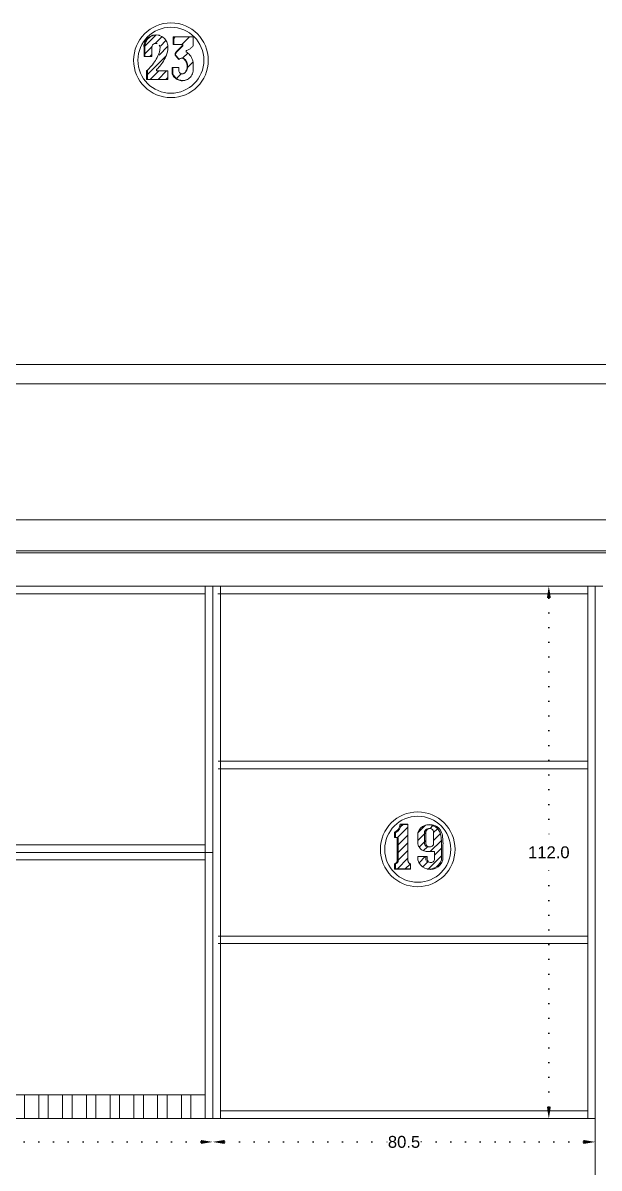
# Model space of a CAD drawing. Header units: inches. Extents: x 104 to 9740, y 936 to 6735.
# Drawn here: x 5959.6 to 6080.9, y 2424.5 to 2665.4 of the extents above; entities that cross this region are included whole.
import ezdxf

# ---------------------------------------------------------------- set-up
doc = ezdxf.new("R2010")
doc.units = ezdxf.units.IN
doc.header["$MEASUREMENT"] = 0
doc.linetypes.add('ACAD_ISO07W100', pattern=[3, 0, -3])
doc.styles.get("Standard").update_dxf_attribs({"font": 'arial.ttf'})
doc.dimstyles.new('Copy of Standard', dxfattribs={"dimtxt": 2.5, "dimasz": 2.5, "dimexe": 0.18, "dimexo": 0.0625, "dimgap": 0.09, "dimtad": 0, "dimtih": 1, "dimtoh": 1, "dimdec": 1, "dimzin": 0, "dimdsep": 46, "dimtxsty": 'Standard', "dimcen": 0.09, "dimse1": 1, "dimse2": 1, "dimadec": 0, "dimazin": 0, "dimtfac": 1, "dimtdec": 1, "dimtix": 1, "dimtofl": 0, "dimtmove": 0, "dimatfit": 3, "dimfxl": 1, "dimtolj": 1, "dimtzin": 0, "dimarcsym": 0})
pattern_1 = [(45, (5347.71, 3062.9283), (-0.8148213, 0.8148213), [])]

# ---------------------------------------------------------------- blocks, each defined once
blk = doc.blocks.new('*D511')
at = {"color": 0, "linetype": 'ACAD_ISO07W100', "lineweight": -2, "transparency": 16777216}
for p, q in [((6070.3, 2544.4), (6070.3, 2492.27)), ((6070.3, 2437.4), (6070.3, 2489.53))]:
    blk.add_line(p, q, dxfattribs=at)
at = {"color": 0, "transparency": 16777216}
for points in [[(6069.89, 2544.4), (6070.72, 2544.4), (6070.3, 2546.9)], [(6069.89, 2437.4), (6070.72, 2437.4), (6070.3, 2434.9)]]:
    blk.add_solid(points, dxfattribs=at)
at = {"layer": 'Defpoints', "color": 0, "transparency": 16777216}
for p in [(6039.58, 2546.9), (6070.3, 2546.9), (6039.58, 2434.9)]:
    blk.add_point(p, dxfattribs=at)
at = {"color": 0, "lineweight": 20, "transparency": 16777216, "insert": (6070.3, 2490.9), "char_height": 2.5, "attachment_point": 5}
blk.add_mtext('\\A1;112.0', dxfattribs=at)
blk = doc.blocks.new('*D569')
at = {"color": 0, "linetype": 'ACAD_ISO07W100', "lineweight": -2, "transparency": 16777216}
for p, q in [((5902.08, 2429.99), (5945.39, 2429.99)), ((5997.08, 2429.99), (5953.77, 2429.99))]:
    blk.add_line(p, q, dxfattribs=at)
at = {"color": 0, "transparency": 16777216}
for points in [[(5902.08, 2430.4), (5902.08, 2429.57), (5899.58, 2429.99)], [(5997.08, 2430.4), (5997.08, 2429.57), (5999.58, 2429.99)]]:
    blk.add_solid(points, dxfattribs=at)
at = {"layer": 'Defpoints', "color": 0, "transparency": 16777216}
for p in [(5899.58, 2434.9), (5999.58, 2434.9), (5999.58, 2429.99)]:
    blk.add_point(p, dxfattribs=at)
at = {"color": 0, "lineweight": 20, "transparency": 16777216, "insert": (5949.58, 2429.99), "char_height": 2.5, "attachment_point": 5}
blk.add_mtext('\\A1;100.0', dxfattribs=at)
blk = doc.blocks.new('*D570')
at = {"color": 0, "linetype": 'ACAD_ISO07W100', "lineweight": -2, "transparency": 16777216}
for p, q in [((6002.08, 2429.99), (6036.48, 2429.99)), ((6077.58, 2429.99), (6043.18, 2429.99))]:
    blk.add_line(p, q, dxfattribs=at)
at = {"color": 0, "transparency": 16777216}
for points in [[(6002.08, 2430.4), (6002.08, 2429.57), (5999.58, 2429.99)], [(6077.58, 2430.4), (6077.58, 2429.57), (6080.08, 2429.99)]]:
    blk.add_solid(points, dxfattribs=at)
at = {"layer": 'Defpoints', "color": 0, "transparency": 16777216}
for p in [(5999.58, 2434.9), (6080.08, 2434.9), (6080.08, 2429.99)]:
    blk.add_point(p, dxfattribs=at)
at = {"color": 0, "lineweight": 20, "transparency": 16777216, "insert": (6039.83, 2429.99), "char_height": 2.5, "attachment_point": 5}
blk.add_mtext('\\A1;80.5', dxfattribs=at)

msp = doc.modelspace()

# ---------------------------------------------------------------- hatches: boundary and pattern name
at = {"lineweight": 20}
h = msp.add_hatch(dxfattribs=at)
h.set_pattern_fill('ANSI31', color=256, scale=9.218651)
h.set_pattern_definition([(45, (5349.8911, 3231.0285), (-0.8148213, 0.8148213), [])])
h.paths.add_polyline_path([(5990.12, 2655.28), (5987.76, 2655.28), (5987.76, 2655.56), (5988, 2655.79), (5988.23, 2656.03), (5988.45, 2656.28), (5988.66, 2656.54), (5988.86, 2656.8), (5989.05, 2657.08), (5989.23, 2657.36), (5989.39, 2657.65), (5989.55, 2657.94), (5989.69, 2658.24), (5989.82, 2658.55), (5989.86, 2658.67), (5989.93, 2658.86), (5989.99, 2659.06), (5990.05, 2659.26), (5990.09, 2659.46), (5990.12, 2659.66), (5990.14, 2659.86), (5990.15, 2660.07), (5990.15, 2660.28), (5990.14, 2660.48), (5990.12, 2660.68), (5989.92, 2661.38), (5989.53, 2661.99), (5988.99, 2662.47), (5988.39, 2662.74), (5987.78, 2662.83), (5987.07, 2662.73), (5986.42, 2662.43), (5985.88, 2661.96), (5985.49, 2661.35), (5985.3, 2660.66), (5985.31, 2659.95), (5985.31, 2658.3), (5986.78, 2658.3), (5986.78, 2660.46), (5986.92, 2660.72), (5987.11, 2660.91), (5987.35, 2661.03), (5987.61, 2661.07), (5987.78, 2661.04), (5987.88, 2661.03), (5987.88, 2661.03), (5988.04, 2661), (5988.27, 2660.89), (5988.46, 2660.7), (5988.59, 2660.47), (5988.64, 2660.21), (5988.64, 2660.04), (5988.63, 2659.87), (5988.61, 2659.71), (5988.59, 2659.54), (5988.56, 2659.38), (5988.52, 2659.21), (5988.47, 2659.05), (5988.41, 2658.9), (5988.35, 2658.74), (5988.28, 2658.59), (5988.2, 2658.42), (5988.04, 2658.1), (5987.87, 2657.78), (5987.68, 2657.48), (5987.49, 2657.18), (5987.28, 2656.89), (5987.06, 2656.6), (5986.83, 2656.33), (5986.6, 2656.06), (5986.35, 2655.8), (5986.09, 2655.55), (5985.82, 2655.31), (5985.82, 2653.49), (5990.12, 2653.49)])
h = msp.add_hatch(dxfattribs=at)
h.set_pattern_fill('ANSI31', color=256, scale=17)
h.set_pattern_definition([(45, (4960.1592, 3545.2115), (-1.502602, 1.502602), [])])
h.paths.add_polyline_path([(5995.49, 2662.42), (5991.38, 2662.42), (5991.38, 2660.83), (5993.17, 2660.83), (5993.27, 2660.8), (5993.27, 2660.53), (5992, 2659.26), (5991.93, 2659.16), (5991.89, 2659.12), (5991.86, 2659.06), (5991.83, 2659.01), (5991.81, 2658.95), (5991.79, 2658.9), (5991.77, 2658.84), (5991.76, 2658.78), (5991.75, 2658.66), (5991.75, 2658.6), (5992.5, 2657.73), (5992.52, 2657.75), (5992.61, 2657.82), (5992.72, 2657.88), (5992.82, 2657.92), (5992.94, 2657.94), (5993.05, 2657.95), (5993.15, 2657.95), (5993.26, 2657.94), (5993.37, 2657.92), (5993.48, 2657.88), (5993.58, 2657.82), (5993.67, 2657.76), (5993.76, 2657.68), (5993.89, 2657.51), (5994.01, 2657.32), (5994.11, 2657.13), (5994.19, 2656.92), (5994.25, 2656.71), (5994.28, 2656.5), (5994.3, 2656.28), (5994.29, 2656.06), (5994.25, 2655.84), (5994.2, 2655.63), (5994.12, 2655.42), (5994.02, 2655.23), (5993.95, 2655.08), (5993.85, 2654.95), (5993.73, 2654.85), (5993.59, 2654.77), (5993.5, 2654.74), (5993.34, 2654.69), (5993.18, 2654.67), (5993.02, 2654.69), (5992.86, 2654.74), (5992.72, 2654.82), (5992.6, 2654.93), (5992.5, 2655.05), (5992.43, 2655.2), (5992.43, 2656.02), (5991.18, 2656.02), (5991.18, 2654.69), (5991.27, 2654.48), (5991.38, 2654.29), (5991.51, 2654.1), (5991.66, 2653.93), (5991.82, 2653.78), (5992, 2653.64), (5992.19, 2653.52), (5992.4, 2653.43), (5992.61, 2653.35), (5992.83, 2653.3), (5993.05, 2653.27), (5993.28, 2653.26), (5993.55, 2653.28), (5993.81, 2653.33), (5994.07, 2653.42), (5994.27, 2653.5), (5994.47, 2653.63), (5994.69, 2653.79), (5994.89, 2653.98), (5995.06, 2654.2), (5995.21, 2654.43), (5995.33, 2654.67), (5995.42, 2654.93), (5995.49, 2655.2), (5995.49, 2656.59), (5995.47, 2656.86), (5995.44, 2657.12), (5995.38, 2657.39), (5995.3, 2657.64), (5995.2, 2657.89), (5995.08, 2658.13), (5994.94, 2658.36), (5994.78, 2658.57), (5994.6, 2658.77), (5994.41, 2658.95), (5994.2, 2659.12), (5993.97, 2659.27), (5993.97, 2659.54), (5994.12, 2659.59), (5994.26, 2659.65), (5994.41, 2659.71), (5994.54, 2659.78), (5994.68, 2659.85), (5994.81, 2659.94), (5994.93, 2660.03), (5995.05, 2660.12), (5995.17, 2660.22), (5995.28, 2660.33), (5995.39, 2660.44), (5995.49, 2660.56)])
h = msp.add_hatch(dxfattribs=at)
h.set_pattern_fill('ANSI31', color=256, scale=9.218651)
h.set_pattern_definition(pattern_1)
h.paths.add_polyline_path([(6041.07, 2488.54), (6041, 2488.58), (6040.94, 2488.62), (6040.88, 2488.66), (6040.82, 2488.72), (6040.77, 2488.78), (6040.74, 2488.85), (6040.7, 2488.92), (6040.68, 2488.99), (6040.67, 2489.07), (6040.66, 2489.14), (6040.66, 2496.78), (6039.23, 2496.78), (6039.21, 2496.61), (6039.17, 2496.43), (6039.12, 2496.26), (6039.05, 2496.09), (6038.97, 2495.93), (6038.88, 2495.78), (6038.77, 2495.63), (6038.65, 2495.5), (6038.52, 2495.37), (6038.38, 2495.26), (6038.23, 2495.16), (6038.07, 2495.08), (6038.07, 2494), (6038.38, 2494), (6038.62, 2493.98), (6038.62, 2489.17), (6038.61, 2489.1), (6038.59, 2489.03), (6038.57, 2488.96), (6038.54, 2488.89), (6038.5, 2488.83), (6038.45, 2488.77), (6038.4, 2488.71), (6038.34, 2488.66), (6038.28, 2488.62), (6038.21, 2488.59), (6038.14, 2488.56), (6038.07, 2488.54), (6038.07, 2487.44), (6041.22, 2487.44), (6041.22, 2488.5), (6041.14, 2488.52)])
h = msp.add_hatch(dxfattribs=at)
h.set_pattern_fill('ANSI31', color=256, scale=9.218651)
h.set_pattern_definition(pattern_1)
h.paths.add_polyline_path([(6047.7, 2492.04), (6047.71, 2492.17), (6047.72, 2492.47), (6047.72, 2492.78), (6047.71, 2493.08), (6047.7, 2493.39), (6047.67, 2493.75), (6047.63, 2494.08), (6047.58, 2494.41), (6047.51, 2494.74), (6047.43, 2495.07), (6047.18, 2495.53), (6046.85, 2495.94), (6046.44, 2496.27), (6045.98, 2496.51), (6045.48, 2496.67), (6044.95, 2496.72), (6044.64, 2496.69), (6044.21, 2496.56), (6043.74, 2496.31), (6043.33, 2495.97), (6043, 2495.56), (6042.75, 2495.1), (6042.75, 2492.66), (6042.81, 2492.44), (6042.89, 2492.23), (6043, 2492.03), (6043.13, 2491.84), (6043.28, 2491.67), (6043.45, 2491.52), (6043.64, 2491.39), (6043.83, 2491.27), (6044.04, 2491.19), (6044.26, 2491.12), (6044.49, 2491.08), (6044.52, 2491.08), (6045.94, 2491.08), (6046.24, 2491.07), (6046.24, 2489.34), (6046.17, 2489.18), (6046.08, 2489.05), (6045.95, 2488.94), (6045.81, 2488.85), (6045.65, 2488.8), (6045.48, 2488.78), (6045.31, 2488.8), (6045.02, 2488.83), (6044.86, 2488.88), (6044.72, 2488.97), (6044.59, 2489.08), (6044.5, 2489.21), (6044.43, 2489.36), (6044.43, 2490.03), (6042.75, 2490.03), (6042.75, 2489.34), (6042.96, 2488.79), (6043.3, 2488.29), (6043.72, 2487.89), (6044.23, 2487.58), (6044.73, 2487.41), (6045.09, 2487.37), (6045.67, 2487.44), (6046.23, 2487.62), (6046.73, 2487.93), (6047.16, 2488.33), (6047.48, 2488.82), (6047.7, 2489.36)])
h.paths.add_polyline_path([(6045.89, 2492.34), (6045.76, 2492.21), (6045.6, 2492.12), (6045.43, 2492.06), (6045.24, 2492.04), (6045.06, 2492.06), (6044.89, 2492.12), (6044.73, 2492.21), (6044.6, 2492.34), (6044.49, 2492.49), (6044.43, 2492.66), (6044.43, 2495.1), (6044.45, 2495.31), (6044.54, 2495.51), (6044.67, 2495.68), (6044.84, 2495.81), (6045.03, 2495.89), (6045.24, 2495.92), (6045.46, 2495.89), (6045.65, 2495.81), (6045.82, 2495.68), (6045.95, 2495.51), (6046.04, 2495.31), (6046.06, 2495.1), (6046.06, 2492.66), (6046, 2492.49)], flags=16)

# ---------------------------------------------------------------- linework, layer by layer
for p, q in [((5991.27, 2662.46), (5991.27, 2660.83)), ((5991.38, 2662.42), (5991.38, 2660.83)), ((5991.27, 2660.83), (5991.38, 2660.83)), ((5991.38, 2660.83), (5993.17, 2660.83)), ((5993.17, 2660.83), (5993.27, 2660.8)), ((5993.27, 2660.8), (5993.27, 2660.53)), ((5993.5, 2654.74), (5993.34, 2654.69)), ((5633.08, 2554.3), (6175.78, 2554.3)), ((6175.78, 2553.9), (5633.08, 2553.9)), ((6081.68, 2546.9), (5817.08, 2546.9)), ((5997.98, 2546.9), (5997.98, 2434.9)), ((5999.58, 2546.9), (5999.58, 2434.9)), ((6001.18, 2546.9), (6001.18, 2434.9)), ((6078.48, 2546.9), (6078.48, 2434.9)), ((6080.08, 2546.9), (6080.08, 2284.3)), ((5997.98, 2545.3), (5901.18, 2545.3)), ((6078.48, 2545.3), (6000.68, 2545.3)), ((6078.48, 2510.1), (6000.73, 2510.1)), ((6078.48, 2508.5), (6000.73, 2508.5)), ((6038.07, 2495.08), (6038.07, 2494)), ((5999.58, 2490.9), (5899.58, 2490.9)), ((5997.98, 2492.5), (5901.18, 2492.5)), ((5997.98, 2489.3), (5901.18, 2489.3)), ((6038.07, 2487.44), (6041.22, 2487.44)), ((6078.48, 2473.3), (6000.73, 2473.3)), ((6078.48, 2471.7), (6000.73, 2471.7)), ((5997.98, 2434.9), (5997.98, 2444.9)), ((6078.48, 2436.5), (6001.18, 2436.5)), ((6080.08, 2434.9), (5817.08, 2434.9))]:
    msp.add_line(p, q, dxfattribs=at)
at = {"color": 30, "lineweight": 20, "true_color": 0xf26722}
for p, q in [((5997.98, 2439.9), (5901.18, 2439.9)), ((5959.98, 2439.9), (5959.98, 2434.9)), ((5962.98, 2439.9), (5962.98, 2434.9)), ((5964.98, 2439.9), (5964.98, 2434.9)), ((5967.98, 2439.9), (5967.98, 2434.9)), ((5969.98, 2439.9), (5969.98, 2434.9)), ((5972.98, 2439.9), (5972.98, 2434.9)), ((5974.98, 2439.9), (5974.98, 2434.9)), ((5977.98, 2439.9), (5977.98, 2434.9)), ((5979.98, 2439.9), (5979.98, 2434.9)), ((5982.98, 2439.9), (5982.98, 2434.9)), ((5984.98, 2439.9), (5984.98, 2434.9)), ((5987.98, 2439.9), (5987.98, 2434.9)), ((5989.98, 2439.9), (5989.98, 2434.9)), ((5992.98, 2439.9), (5992.98, 2434.9)), ((5994.98, 2439.9), (5994.98, 2434.9))]:
    msp.add_line(p, q, dxfattribs=at)
at = {"lineweight": 20}
for points in [[(5985.12, 2658.3), (5985.12, 2659.96), (5985.11, 2660.68), (5985.31, 2661.38), (5985.7, 2661.99), (5986.24, 2662.47), (5986.9, 2662.77), (5987.61, 2662.87), (5988.33, 2662.77), (5988.39, 2662.74), (5988.99, 2662.47), (5989.53, 2661.99), (5989.92, 2661.38), (5990.12, 2660.68), (5990.14, 2660.48), (5990.15, 2660.28), (5990.15, 2660.07), (5990.14, 2659.86), (5990.12, 2659.66), (5990.09, 2659.46), (5990.05, 2659.26), (5989.99, 2659.06), (5989.93, 2658.86), (5989.86, 2658.67), (5989.82, 2658.55), (5989.69, 2658.24), (5989.55, 2657.94), (5989.39, 2657.65), (5989.23, 2657.36), (5989.05, 2657.08), (5988.86, 2656.8), (5988.66, 2656.54), (5988.45, 2656.28), (5988.23, 2656.03), (5988, 2655.79), (5987.76, 2655.56), (5987.76, 2655.28), (5990.12, 2655.28), (5990.12, 2653.49), (5990.12, 2653.44), (5985.64, 2653.44)], [(5985.31, 2658.3), (5985.31, 2659.95), (5985.3, 2660.66), (5985.49, 2661.35), (5985.88, 2661.96), (5986.42, 2662.43), (5987.07, 2662.73), (5987.78, 2662.83), (5988.39, 2662.74)], [(5994.69, 2653.79), (5994.89, 2653.98), (5995.06, 2654.2), (5995.21, 2654.43), (5995.33, 2654.67), (5995.42, 2654.93), (5995.49, 2655.2), (5995.49, 2656.59), (5995.47, 2656.86), (5995.44, 2657.12), (5995.38, 2657.39), (5995.3, 2657.64), (5995.2, 2657.89), (5995.08, 2658.13), (5994.94, 2658.36), (5994.78, 2658.57), (5994.6, 2658.77), (5994.41, 2658.95), (5994.2, 2659.12), (5993.97, 2659.27), (5993.97, 2659.54), (5994.12, 2659.59), (5994.26, 2659.65), (5994.41, 2659.71), (5994.54, 2659.78), (5994.68, 2659.85), (5994.81, 2659.94), (5994.93, 2660.03), (5995.05, 2660.12), (5995.17, 2660.22), (5995.28, 2660.33), (5995.39, 2660.44), (5995.49, 2660.56), (5995.49, 2662.42)], [(5985.12, 2658.3), (5985.31, 2658.3), (5986.78, 2658.3), (5986.78, 2660.42), (5986.8, 2660.49), (5986.92, 2660.73), (5987.11, 2660.91), (5987.35, 2661.03), (5987.62, 2661.07), (5987.78, 2661.05), (5987.88, 2661.03), (5987.88, 2661.03)], [(5988.31, 2660.72), (5988.43, 2660.49), (5988.48, 2660.23), (5988.48, 2660.06), (5988.47, 2659.89), (5988.46, 2659.72), (5988.43, 2659.55), (5988.4, 2659.39), (5988.36, 2659.22), (5988.31, 2659.06), (5988.25, 2658.9), (5988.19, 2658.75), (5988.12, 2658.59), (5988.04, 2658.42), (5987.88, 2658.09), (5987.7, 2657.78), (5987.52, 2657.47), (5987.32, 2657.17), (5987.11, 2656.87), (5986.89, 2656.58), (5986.66, 2656.31), (5986.42, 2656.04), (5986.17, 2655.78), (5985.91, 2655.53), (5985.64, 2655.28), (5985.64, 2653.44), (5985.82, 2653.49), (5990.12, 2653.49)], [(5993.17, 2660.56), (5991.89, 2659.27), (5991.81, 2659.18), (5991.78, 2659.13), (5991.75, 2659.07), (5991.72, 2659.02), (5991.7, 2658.96), (5991.68, 2658.91), (5991.66, 2658.85), (5991.65, 2658.79), (5991.64, 2658.67), (5991.64, 2658.6), (5992.44, 2657.68), (5992.5, 2657.73), (5992.52, 2657.75), (5992.61, 2657.82), (5992.72, 2657.88), (5992.82, 2657.92), (5992.94, 2657.94), (5993.05, 2657.95)], [(5993.17, 2660.83), (5993.17, 2660.56), (5993.27, 2660.53), (5992, 2659.26), (5991.93, 2659.16), (5991.89, 2659.12), (5991.86, 2659.06), (5991.83, 2659.01), (5991.81, 2658.95), (5991.79, 2658.9), (5991.77, 2658.84), (5991.76, 2658.78), (5991.75, 2658.66), (5991.75, 2658.6), (5992.5, 2657.73)], [(5985.64, 2655.28), (5985.82, 2655.31), (5985.82, 2653.49)], [(5993.34, 2654.69), (5993.18, 2654.67), (5993.02, 2654.69), (5992.86, 2654.74), (5992.72, 2654.82), (5992.6, 2654.93), (5992.5, 2655.05), (5992.43, 2655.2), (5992.43, 2656.02), (5991.18, 2656.02), (5991.07, 2656.02), (5991.07, 2654.66), (5991.16, 2654.45), (5991.27, 2654.25), (5991.4, 2654.06), (5991.55, 2653.89), (5991.71, 2653.73), (5991.89, 2653.6), (5992.09, 2653.48), (5992.29, 2653.38), (5992.51, 2653.3), (5992.73, 2653.25), (5992.95, 2653.22), (5993.18, 2653.21), (5993.45, 2653.23), (5993.72, 2653.29), (5993.98, 2653.37), (5994.24, 2653.49), (5994.27, 2653.5), (5994.47, 2653.63), (5994.69, 2653.79)], [(5991.18, 2656.02), (5991.18, 2654.69), (5991.27, 2654.48), (5991.38, 2654.29), (5991.51, 2654.1), (5991.66, 2653.93), (5991.82, 2653.78), (5992, 2653.64), (5992.19, 2653.52), (5992.4, 2653.43), (5992.61, 2653.35), (5992.83, 2653.3), (5993.05, 2653.27), (5993.28, 2653.26), (5993.55, 2653.28), (5993.81, 2653.33), (5994.07, 2653.42), (5994.27, 2653.5)], [(6037.83, 2487.39), (6041.22, 2487.39), (6041.22, 2487.44), (6041.22, 2488.5), (6041.14, 2488.52), (6041.07, 2488.54), (6041, 2488.58), (6040.94, 2488.62), (6040.88, 2488.66), (6040.82, 2488.72), (6040.77, 2488.78), (6040.74, 2488.85), (6040.7, 2488.92), (6040.68, 2488.99), (6040.67, 2489.07), (6040.66, 2489.14), (6040.66, 2496.78), (6040.66, 2496.83), (6039, 2496.83), (6038.98, 2496.65), (6038.94, 2496.47), (6038.89, 2496.3), (6038.82, 2496.13), (6038.74, 2495.97), (6038.64, 2495.81), (6038.54, 2495.67), (6038.41, 2495.53), (6038.28, 2495.41), (6038.14, 2495.29), (6037.99, 2495.19), (6037.83, 2495.11), (6037.83, 2494), (6038.07, 2494), (6038.38, 2494), (6038.38, 2489.14), (6038.37, 2489.07), (6038.36, 2489), (6038.33, 2488.92), (6038.3, 2488.86), (6038.26, 2488.79), (6038.21, 2488.73), (6038.16, 2488.68), (6038.1, 2488.63), (6038.04, 2488.59), (6037.97, 2488.55), (6037.9, 2488.52), (6037.83, 2488.5), (6037.83, 2487.39), (6038.07, 2487.44), (6038.07, 2488.54), (6038.14, 2488.56), (6038.21, 2488.59), (6038.28, 2488.62), (6038.34, 2488.66), (6038.4, 2488.71), (6038.45, 2488.77), (6038.5, 2488.83), (6038.54, 2488.89), (6038.57, 2488.96), (6038.59, 2489.03), (6038.61, 2489.1), (6038.62, 2489.17), (6038.62, 2493.98), (6038.38, 2494)], [(6037.83, 2495.11), (6038.07, 2495.08), (6038.23, 2495.16), (6038.38, 2495.26), (6038.52, 2495.37), (6038.65, 2495.5), (6038.77, 2495.63), (6038.88, 2495.78), (6038.97, 2495.93), (6039.05, 2496.09), (6039.12, 2496.26), (6039.17, 2496.43), (6039.21, 2496.61), (6039.23, 2496.78)], [(6039, 2496.83), (6039.23, 2496.78), (6040.66, 2496.78)], [(6044.21, 2496.56), (6043.74, 2496.31), (6043.33, 2495.97), (6043, 2495.56), (6042.75, 2495.1), (6042.75, 2492.66), (6042.81, 2492.44), (6042.89, 2492.23), (6043, 2492.03), (6043.13, 2491.84), (6043.28, 2491.67), (6043.45, 2491.52), (6043.64, 2491.39), (6043.83, 2491.27), (6044.04, 2491.19), (6044.26, 2491.12), (6044.49, 2491.08), (6044.52, 2491.08), (6044.72, 2491.07), (6046.24, 2491.07)], [(6044.95, 2495.88), (6044.74, 2495.85), (6044.55, 2495.77), (6044.38, 2495.64), (6044.25, 2495.47), (6044.17, 2495.28), (6044.14, 2495.07), (6044.14, 2492.66), (6044.21, 2492.49), (6044.31, 2492.34), (6044.45, 2492.21), (6044.6, 2492.12), (6044.77, 2492.06), (6044.95, 2492.04), (6045.24, 2492.04), (6045.43, 2492.06), (6045.6, 2492.12), (6045.76, 2492.21), (6045.89, 2492.34), (6046, 2492.49), (6046.06, 2492.66), (6046.06, 2495.1)], [(6044.21, 2496.56), (6044.64, 2496.69), (6044.72, 2496.71), (6045.25, 2496.76), (6045.77, 2496.71), (6046.28, 2496.56), (6046.75, 2496.31), (6047.16, 2495.97), (6047.49, 2495.56), (6047.74, 2495.1), (6047.83, 2494.77), (6047.9, 2494.44), (6047.95, 2494.1), (6047.99, 2493.76), (6048.02, 2493.4), (6048.03, 2493.09), (6048.04, 2492.78), (6048.03, 2492.48), (6048.02, 2492.17), (6048.02, 2492.04), (6048.02, 2489.34), (6047.8, 2488.79), (6047.47, 2488.29), (6047.04, 2487.89), (6046.53, 2487.58), (6045.97, 2487.39), (6045.48, 2487.34)], [(6046.06, 2495.1), (6046.04, 2495.31), (6045.95, 2495.51), (6045.82, 2495.68), (6045.65, 2495.81), (6045.46, 2495.89), (6045.24, 2495.92), (6045.03, 2495.89), (6044.84, 2495.81), (6044.67, 2495.68), (6044.54, 2495.51), (6044.45, 2495.31), (6044.43, 2495.1), (6044.43, 2492.66), (6044.49, 2492.49), (6044.6, 2492.34), (6044.73, 2492.21), (6044.89, 2492.12), (6045.06, 2492.06), (6045.24, 2492.04)], [(6044.73, 2487.41), (6045.09, 2487.37), (6045.67, 2487.44), (6046.23, 2487.62), (6046.73, 2487.93), (6047.16, 2488.33), (6047.48, 2488.82), (6047.7, 2489.36), (6047.7, 2492.04), (6047.71, 2492.17), (6047.72, 2492.47), (6047.72, 2492.78), (6047.71, 2493.08), (6047.7, 2493.39), (6047.67, 2493.75), (6047.63, 2494.08), (6047.58, 2494.41), (6047.51, 2494.74), (6047.43, 2495.07), (6047.18, 2495.53), (6046.85, 2495.94), (6046.44, 2496.27), (6045.98, 2496.51), (6045.48, 2496.67), (6044.95, 2496.72), (6044.64, 2496.69)], [(6045.48, 2488.78), (6045.65, 2488.8), (6045.81, 2488.85), (6045.95, 2488.94), (6046.08, 2489.05), (6046.17, 2489.18), (6046.24, 2489.34), (6046.24, 2491.07), (6045.94, 2491.08), (6044.52, 2491.08)], [(6045.38, 2487.32), (6044.79, 2487.39), (6044.73, 2487.41), (6044.23, 2487.58), (6043.72, 2487.89), (6043.3, 2488.29), (6042.96, 2488.79), (6042.75, 2489.34), (6042.75, 2490.03), (6044.43, 2490.03), (6044.72, 2490.03), (6044.72, 2489.34), (6044.78, 2489.18), (6044.88, 2489.05), (6045.01, 2488.94), (6045.15, 2488.85), (6045.31, 2488.8)], [(6045.48, 2488.78), (6045.31, 2488.8), (6045.02, 2488.83), (6044.86, 2488.88), (6044.72, 2488.97), (6044.59, 2489.08), (6044.5, 2489.21), (6044.43, 2489.36), (6044.43, 2490.03)]]:
    msp.add_lwpolyline(points, dxfattribs=at)
for points in [[(5991.38, 2662.42), (5995.49, 2662.42), (5995.49, 2662.46), (5991.27, 2662.46)], [(5993.26, 2657.94), (5993.15, 2657.95), (5993.05, 2657.95), (5993.16, 2657.94), (5993.28, 2657.92), (5993.39, 2657.88), (5993.49, 2657.82), (5993.58, 2657.75), (5993.66, 2657.68), (5993.8, 2657.5), (5993.92, 2657.32), (5994.02, 2657.12), (5994.1, 2656.91), (5994.16, 2656.7), (5994.2, 2656.48), (5994.21, 2656.26), (5994.2, 2656.04), (5994.17, 2655.82), (5994.11, 2655.61), (5994.03, 2655.4), (5993.93, 2655.2), (5993.86, 2655.05), (5993.76, 2654.93), (5993.64, 2654.82), (5993.5, 2654.74), (5993.59, 2654.77), (5993.73, 2654.85), (5993.85, 2654.95), (5993.95, 2655.08), (5994.02, 2655.23), (5994.12, 2655.42), (5994.2, 2655.63), (5994.25, 2655.84), (5994.29, 2656.06), (5994.3, 2656.28), (5994.28, 2656.5), (5994.25, 2656.71), (5994.19, 2656.92), (5994.11, 2657.13), (5994.01, 2657.32), (5993.89, 2657.51), (5993.76, 2657.68), (5993.67, 2657.76), (5993.58, 2657.82), (5993.48, 2657.88), (5993.37, 2657.92)], [(5489.39, 1993.79), (6337.6, 1993.79), (6337.6, 2593.54), (5489.39, 2593.54)], [(5856.52, 2560.86), (6328.07, 2560.86), (6328.07, 2589.42), (5856.52, 2589.42)], [(5497.34, 2019.91), (6329.41, 2019.91), (6328.07, 2560.86), (5496, 2560.86)], [(6045.48, 2487.32), (6045.48, 2487.34), (6045.38, 2487.32)]]:
    msp.add_lwpolyline(points, close=True, dxfattribs=at)
for centre, radius in [((5990.78, 2657.52), 7.86), ((5990.78, 2657.52), 6.94), ((6042.71, 2491.54), 7.86), ((6042.71, 2491.54), 6.94)]:
    msp.add_circle(centre, radius, dxfattribs=at)

# ---------------------------------------------------------------- dimensions: what is measured, and where the dimension line sits
dim = msp.add_linear_dim(base=(6070.3, 2546.9), p1=(6039.58, 2434.9), p2=(6039.58, 2546.9), angle=270, dimstyle='Copy of Standard', dxfattribs=at)
dim.commit()
dim.dimension.update_dxf_attribs({"geometry": '*D511', "text_midpoint": (6070.3, 2490.9)})
for base, p1, p2, picture, middle in [((5999.58, 2429.99), (5899.58, 2434.9), (5999.58, 2434.9), '*D569', (5949.58, 2429.99)), ((6080.08, 2429.99), (5999.58, 2434.9), (6080.08, 2434.9), '*D570', (6039.83, 2429.99))]:
    dim = msp.add_linear_dim(base=base, p1=p1, p2=p2, dimstyle='Copy of Standard', dxfattribs=at)
    dim.commit()
    dim.dimension.update_dxf_attribs({"geometry": picture, "text_midpoint": middle})

doc.saveas('drawing.dxf')
